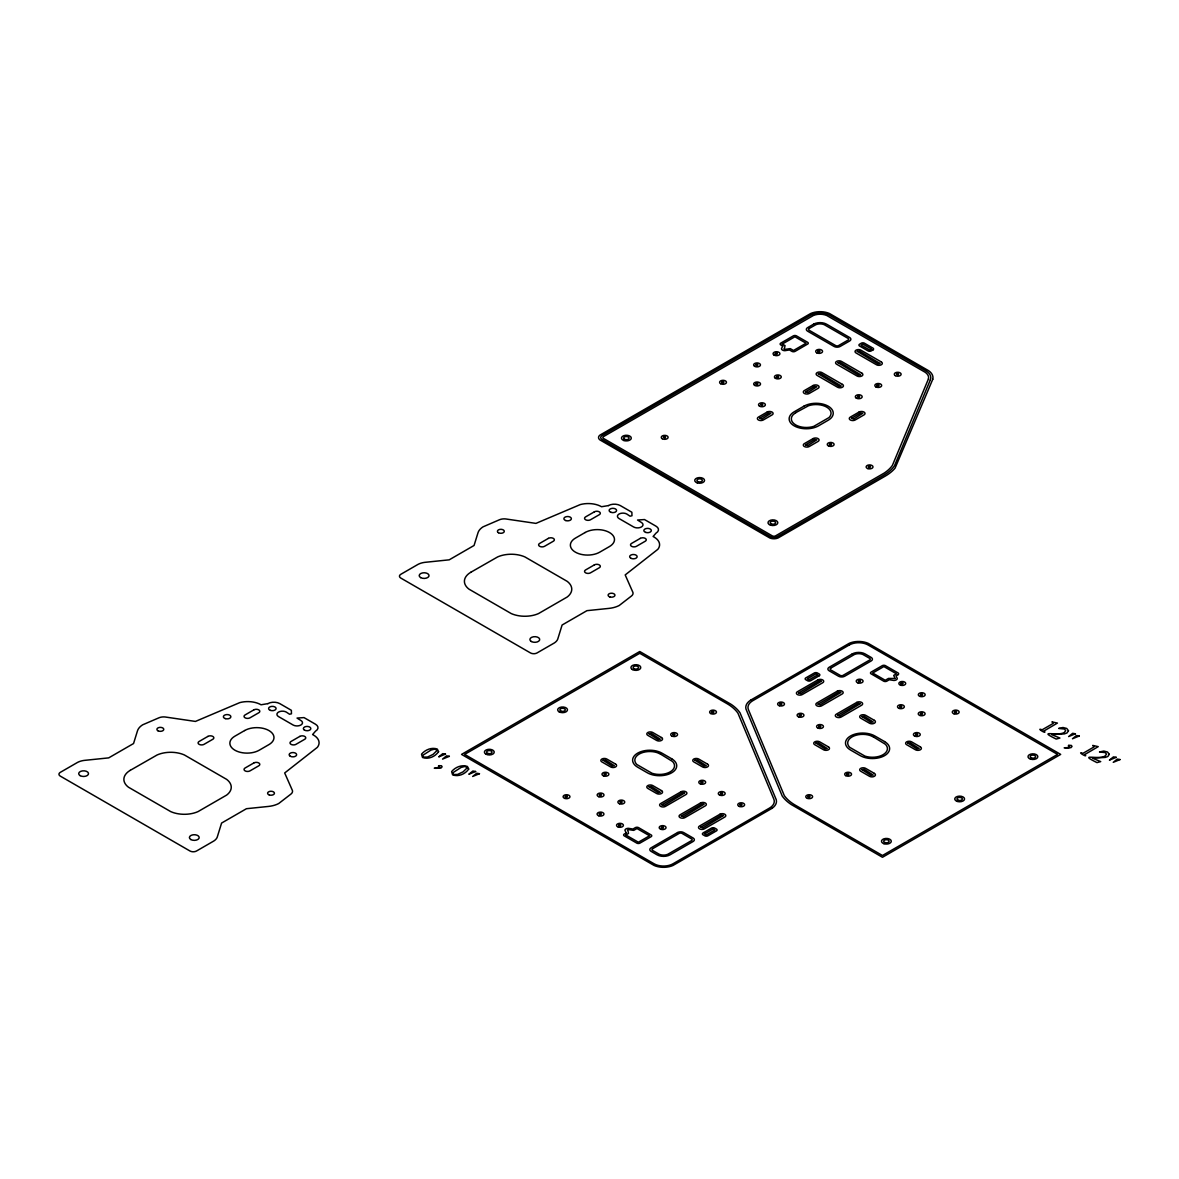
<?xml version="1.0" encoding="UTF-8"?>
<svg xmlns="http://www.w3.org/2000/svg" width="1179" height="1179" viewBox="0 0 1179 1179"><rect width="100%" height="100%" fill="white"/><g stroke="black" fill="none" stroke-linecap="round" stroke-linejoin="round"><path stroke-width="1.5" d="M817.622 674.904L809.103 679.811L807.35 678.824L815.868 673.887L817.636 674.889M782.325 344.017L794.911 336.767L806.068 343.222L793.511 350.472L790.284 348.645C789.812 348.394 781.574 350.752 784.595 347.776L785.022 345.594L782.325 344.032M625.813 834.968L628.495 833.406L628.068 831.224C625.047 828.247 633.3 830.606 633.757 830.355L636.984 828.528L649.555 835.778L638.384 842.233L625.798 834.983M267.854 703.642L261.045 704.777A18.849 10.876 0 0 0 239.794 702.61L195.434 721.43L165.119 716.979A8.091 4.672 0 0 0 158.87 717.834L142.644 724.82A20.75 11.982 0 0 0 137.486 730.818L133.551 743.536L108.704 757.876L85.699 760.249A14.855 8.577 0 0 0 77.608 762.371L60.306 772.348A4.628 2.667 0 0 0 60.306 776.121L189.981 851.002A4.628 2.667 0 0 0 196.525 851.002L213.812 841.01A14.855 8.577 0 0 0 217.481 836.338L221.593 823.06L246.44 808.706L268.444 806.436A20.75 11.982 0 0 0 278.701 803.533L290.918 794.086A8.091 4.672 0 0 0 292.407 790.475L284.684 772.967L317.328 747.368A18.849 10.876 0 0 0 313.555 735.092L312.597 734.546L315.515 731.172A8.474 4.893 0 0 0 315.515 724.245L304.005 717.598L297.049 718.07L300.896 720.516A5.497 3.183 0 0 1 300.896 725.011A5.497 3.183 0 0 1 293.114 725.011L278.524 716.581A5.497 3.183 0 0 1 278.524 712.087A5.497 3.183 0 0 1 286.305 712.087L289.548 714.238L291.464 713.781L291.36 710.303L279.836 703.642A8.474 4.893 0 0 0 267.854 703.642M608.364 505.599L601.555 506.734A18.849 10.876 0 0 0 580.304 504.568L535.944 523.388L505.629 518.937A8.091 4.672 0 0 0 499.38 519.792L483.022 526.851A20.75 11.982 0 0 0 477.996 532.775L474.061 545.479L449.214 559.833L426.208 562.206A14.855 8.577 0 0 0 418.118 564.328L400.816 574.306A4.628 2.667 0 0 0 400.816 578.078L530.491 652.945A4.628 2.667 0 0 0 537.034 652.945L554.322 642.968A14.855 8.577 0 0 0 557.991 638.296L562.103 625.017L586.95 610.663L608.953 608.393A20.75 11.982 0 0 0 619.226 605.49L631.428 596.029A8.091 4.672 0 0 0 632.917 592.418L625.194 574.925L657.838 549.326A18.849 10.876 0 0 0 654.065 537.049L653.107 536.489L656.025 533.114A8.474 4.893 0 0 0 656.025 526.202L644.515 519.556L637.559 520.027L641.405 522.474A5.497 3.183 0 0 1 641.405 526.969A5.497 3.183 0 0 1 633.624 526.969L619.034 518.539A5.497 3.183 0 0 1 619.034 514.044A5.497 3.183 0 0 1 626.815 514.044L630.058 516.196L631.973 515.739L631.87 512.246L620.346 505.599A8.474 4.893 0 0 0 608.364 505.599M1044.093 730.906C1048.116 735.401 1034.735 727.03 1042.103 729.816L1053.274 723.375L1051.963 721.872L1057.43 723.081L1044.093 730.906M1084.886 754.457C1088.924 758.952 1075.528 750.581 1082.911 753.366L1094.068 746.926L1092.756 745.423L1098.224 746.646L1084.886 754.457M782.738 346.066L781.485 348.689A3.434 1.99 0 0 0 784.919 350.679L789.473 349.957L791.875 351.357A2.299 1.326 0 0 0 795.118 351.357L807.954 343.885A2.299 1.326 0 0 0 807.586 342.278L796.297 335.779A2.299 1.326 0 0 0 793.496 335.779L780.616 343.222A2.299 1.326 0 0 0 780.616 344.828L782.738 346.066M565.316 796.518C567.128 799.406 568.779 794.395 565.316 796.518M663.482 437.144C665.295 440.032 666.946 435.022 663.482 437.144M603.088 760.263L612.063 765.996L614.347 765.716L605.372 759.983L603.088 760.263M599.374 794.838C601.172 797.726 602.823 792.715 599.374 794.838M604.223 774.058C606.035 776.946 607.686 771.921 604.223 774.058M599.315 813.893C601.128 816.796 602.778 811.771 599.315 813.893M620.125 801.882C621.937 804.771 623.588 799.76 620.125 801.882M618.769 825.138C620.581 828.026 622.232 823.001 618.769 825.138M721.843 382.114C723.641 385.002 725.291 379.992 721.843 382.114M649.054 733.736L658.015 739.469L660.299 739.174L651.324 733.456L649.054 733.736M649.054 786.806L658.015 792.524L660.299 792.244L651.324 786.511L649.054 786.806M755.842 364.738C757.64 367.627 759.291 362.601 755.842 364.738M672.944 734.384C674.742 737.273 676.392 732.262 672.944 734.384M755.886 383.794C757.699 386.683 759.35 381.672 755.886 383.794M661.846 804.785L664.028 805.434L684.66 792.995L682.479 792.73L661.846 804.785M661.404 827.422C663.217 830.311 664.868 825.3 661.404 827.422M760.75 404.574C762.548 407.462 764.198 402.452 760.75 404.574M759.615 418.339L761.885 419.017L770.86 413.284L768.59 413.004L759.615 418.339M775.296 353.494C777.094 356.397 778.744 351.371 775.296 353.494M776.652 376.749C778.449 379.638 780.1 374.613 776.652 376.749M681.3 816.03L683.481 816.664L704.114 804.225L701.932 803.96L681.3 816.03M695.006 760.263L703.981 765.996L706.25 765.716L697.275 759.983L695.006 760.263M711.851 711.924C713.649 714.813 715.299 709.787 711.851 711.924M701.033 782.09C702.831 784.978 704.482 779.953 701.033 782.09M700.753 827.26L702.949 827.894L723.582 815.455L721.386 815.19L700.753 827.26M805.566 391.811L807.851 392.489L816.826 386.756L814.542 386.476L805.566 391.811M817.931 351.209C819.744 354.098 821.38 349.087 817.931 351.209M720.531 793.349C722.344 796.238 723.98 791.212 720.531 793.349M818.373 373.846L839.006 386.27L841.187 386.005L820.555 373.566L818.373 373.846M805.566 444.881L807.851 445.544L816.826 439.826L814.542 439.531L805.566 444.881M837.827 362.601L858.459 375.04L860.641 374.775L840.008 362.336L837.827 362.601M739.985 804.579C741.797 807.468 743.448 802.457 739.985 804.579M829.456 444.247C831.269 447.136 832.919 442.125 829.456 444.247M857.28 351.371L877.913 363.81L880.094 363.545L859.462 351.106L857.28 351.371M779.864 703.848C781.662 706.737 783.313 701.711 779.864 703.848M851.518 418.339L853.802 419.017L862.777 413.284L860.493 413.004L851.518 418.339M857.546 396.542C859.358 399.43 861.009 394.42 857.546 396.542M798.655 692.957L800.836 693.591L821.468 681.167L819.287 680.887L798.655 692.957M799.318 715.078C801.116 717.967 802.766 712.956 799.318 715.078M877.058 385.282C878.856 388.171 880.507 383.16 877.058 385.282M868.363 466.707C869.851 469.522 872.136 464.894 868.496 466.545M818.108 704.187L820.304 704.821L840.936 692.397L838.741 692.117L818.108 704.187M896.512 374.052C897.985 376.867 900.27 372.225 896.629 373.89M818.815 726.338C820.613 729.226 822.264 724.215 818.815 726.338M815.986 743.079L824.961 748.798L827.231 748.518L818.255 742.799L815.986 743.079M807.998 796.503C809.796 799.391 811.447 794.381 807.998 796.503M837.562 715.417L839.757 716.051L860.39 703.627L858.194 703.362L837.562 715.417M858.43 680.99C860.243 683.879 861.893 678.868 858.43 680.99M846.905 774.028C848.718 776.932 850.368 771.906 846.905 774.028M861.937 716.552L870.913 722.27L873.182 721.99L864.207 716.257L861.937 716.552M861.937 769.607L870.913 775.325L873.182 775.045L864.207 769.327L861.937 769.607M895.067 678.485L888.48 678.426L885.237 680.268L872.681 673.017L883.882 666.548L896.423 673.798L893.726 675.39L895.067 678.485M901.065 683.289C902.878 686.178 904.529 681.167 901.065 683.289M899.724 706.53C901.522 709.419 903.173 704.408 899.724 706.53M907.889 743.079L916.864 748.798L919.134 748.518L910.173 742.799L907.889 743.079M920.519 694.519C922.332 697.408 923.982 692.397 920.519 694.519M915.611 734.37C917.424 737.258 919.075 732.247 915.611 734.37M920.475 713.575C922.273 716.478 923.923 711.453 920.475 713.575M954.533 711.895C956.331 714.798 957.982 709.773 954.533 711.895M928.448 378.886L892.385 465.425A47.175 27.235 0 0 1 884.191 473.088L775.399 535.959A2.432 1.4 0 0 1 772.437 535.959L603.397 438.382A2.432 1.4 0 0 1 603.397 436.657L813.318 315.53A11.112 6.411 0 0 1 826.833 315.53L925.235 372.299A14.354 8.282 0 0 1 928.448 378.886M932.766 379.27L895.082 468.122A51.788 29.902 0 0 1 885.134 476.198L778.066 537.963A6.809 3.935 0 0 1 769.769 537.963L599.934 439.914A6.809 3.935 0 0 1 599.934 435.125L810.651 313.526A15.489 8.946 0 0 1 829.5 313.526L928.58 370.678A18.717 10.803 0 0 1 932.766 379.27M930.334 379.874L894.448 465.838A49.577 28.62 0 0 1 883.557 475.329L777.197 536.74A4.628 2.667 0 0 1 770.653 536.74L602.071 439.413A4.628 2.667 0 0 1 602.071 435.626L810.68 315.191A13.293 7.678 0 0 1 829.471 315.191L925.957 370.884A16.535 9.55 0 0 1 930.334 379.874M437.291 750.257L433.032 754.413L427.476 757.065L423.187 757.124L422.966 755.208L430.954 750.08L434.712 749.092L437.291 750.257M467.4 767.632L463.126 771.803L457.585 774.441L453.296 774.515L453.075 772.584L461.063 767.455L464.806 766.483L467.4 767.632M1068.498 730.759L1067.039 732.925L1064.386 733.883L1051.639 734.605L1059.906 738.054L1056.192 739.056C1036.4 729.256 1057.696 736.683 1064.298 732.454L1065.683 730.7L1064.578 729.064L1058.698 728.43L1063.001 727.502L1066.73 728.46L1068.498 730.759M1109.292 754.309L1107.847 756.491L1105.195 757.434L1092.432 758.156L1100.7 761.605L1096.986 762.607C1077.208 752.806 1098.504 760.234 1105.091 756.004L1106.477 754.251L1105.371 752.615L1099.491 751.981L1103.795 751.052L1107.523 752.01L1109.292 754.309M445.5 754.118L438.735 756.889L442.759 753.646L445.5 754.118M475.609 771.493L468.844 774.279L472.867 771.022L475.609 771.493M1075.41 733.795L1068.646 736.566L1072.654 733.309L1075.41 733.795M1116.204 757.345L1109.439 760.116L1113.462 756.874L1116.204 757.345M449.346 756.328L442.552 759.099L446.576 755.842L449.346 756.328M479.455 773.719L472.661 776.475L476.684 773.218L479.455 773.719M1079.257 736.005L1072.463 738.776L1076.486 735.504L1079.257 736.005M1120.05 759.556L1113.256 762.327L1117.279 759.07L1120.05 759.556M438.883 765.687L438.352 766.335C445.529 769.504 423.924 767.838 441.049 768.03L442.096 766.792L441.477 765.746L438.883 765.687M1068.793 745.349L1068.248 746.012C1075.44 749.181 1053.834 747.501 1070.945 747.692L1072.006 746.469L1071.372 745.408L1068.793 745.349M438.573 751.716C435.125 756.697 428.375 759.644 422.495 757.493L421.522 754.162C425.236 749.726 431.676 747.059 437.306 749.063L438.573 751.716M468.682 769.091C465.219 774.087 458.484 777.02 452.603 774.868L451.631 771.552C455.345 767.116 461.785 764.449 467.415 766.453L468.682 769.091M795.825 412.635L793.349 414.507A14.988 8.651 0 0 0 795.737 424.956A14.988 8.651 0 0 0 813.834 426.326L829.043 417.543A14.988 8.651 0 0 0 826.656 407.094A14.988 8.651 0 0 0 808.558 405.723L795.825 412.635M130.25 770.344L128.496 771.493A22.372 12.925 0 0 0 128.496 787.233L170.749 811.624A22.372 12.925 0 0 0 197.998 811.624L226.633 795.088A22.372 12.925 0 0 0 226.633 779.363L184.381 754.958A22.372 12.925 0 0 0 157.131 754.958L130.25 770.344M809.177 328.499L808.956 328.661A2.122 1.223 0 0 0 808.956 330.149L835.837 345.668A2.122 1.223 0 0 0 838.416 345.668L848.246 339.994A2.122 1.223 0 0 0 848.246 338.491L824.313 324.711A6.956 4.023 0 0 0 815.839 324.711L809.177 328.499M470.76 572.301L469.021 573.451A22.372 12.925 0 0 0 469.021 589.176L511.259 613.581A22.372 12.925 0 0 0 538.508 613.581L567.143 597.046A22.372 12.925 0 0 0 567.143 581.321L524.891 556.915A22.372 12.925 0 0 0 497.641 556.915L470.76 572.301M830.738 668.139L830.517 668.287A2.122 1.223 0 0 0 830.517 669.775L840.332 675.449A2.122 1.223 0 0 0 842.926 675.449L869.807 659.931A2.122 1.223 0 0 0 869.807 658.442L862.91 654.492A6.956 4.023 0 0 0 854.451 654.492L830.738 668.139M652.665 848.703L652.429 848.851A2.122 1.223 0 0 0 652.429 850.339L659.312 854.289A6.956 4.023 0 0 0 667.786 854.289L691.719 840.509A2.122 1.223 0 0 0 691.719 839.006L681.889 833.332A2.122 1.223 0 0 0 679.31 833.332L652.665 848.703M751.229 699.81L750.183 700.459A18.717 10.803 0 0 0 745.983 709.051L782.222 796.031A51.994 30.02 0 0 0 791.301 804.564L882.467 857.28L1060.687 754.398L868.112 643.307A15.489 8.946 0 0 0 849.248 643.307L751.229 699.81M772.053 808.322L672.973 865.474A15.489 8.946 0 0 1 654.124 865.474L461.549 754.398L639.755 651.501L730.936 704.231A51.994 30.02 0 0 1 739.999 712.764L776.254 799.73A18.717 10.803 0 0 1 772.053 808.322M871.399 349.028L869.645 350.03L861.127 345.123L862.881 344.091L871.399 349.013M873.123 349.824L871.281 350.9A2.299 1.326 0 0 1 868.039 350.9L859.417 345.904A2.299 1.326 0 0 1 859.417 344.297L861.466 343.104A2.299 1.326 0 0 1 864.266 343.104L873.123 348.218A2.299 1.326 0 0 1 873.123 349.824M819.346 675.7L810.725 680.696A2.299 1.326 0 0 1 807.468 680.696L805.64 679.62A2.299 1.326 0 0 1 805.64 677.999L814.483 672.9A2.299 1.326 0 0 1 817.283 672.9L819.346 674.079A2.299 1.326 0 0 1 819.346 675.7M703.834 832.536L702.89 833.096A2.299 1.326 0 0 0 702.89 834.703L704.954 835.896A2.299 1.326 0 0 0 707.739 835.896L716.596 830.782A2.299 1.326 0 0 0 716.596 829.176L714.754 828.1A2.299 1.326 0 0 0 711.512 828.1L703.834 832.536M705.381 833.435L704.615 833.877L706.368 834.909L714.872 829.987L713.118 828.97L705.381 833.435M898.147 674.624L896.025 675.847L897.278 678.485A3.434 1.99 0 0 1 893.844 680.46L889.275 679.752L886.873 681.138A2.299 1.326 0 0 1 883.631 681.138L870.809 673.666A2.299 1.326 0 0 1 871.163 672.059L882.467 665.56A2.299 1.326 0 0 1 885.252 665.56L898.147 673.003A2.299 1.326 0 0 1 898.147 674.624M626.211 832.934L624.089 834.172A2.299 1.326 0 0 0 624.089 835.778L636.969 843.221A2.299 1.326 0 0 0 639.77 843.221L651.059 836.722A2.299 1.326 0 0 0 651.427 835.115L638.605 827.643A2.299 1.326 0 0 0 635.348 827.643L632.946 829.043L628.392 828.321A3.434 1.99 0 0 0 624.958 830.311L626.211 832.934M813.613 324.166L807.586 327.644A4.318 2.491 0 0 0 807.586 331.166L834.069 346.449A4.318 2.491 0 0 0 840.17 346.449L849.617 341.011A4.318 2.491 0 0 0 849.617 337.489L826.538 324.166A9.152 5.276 0 0 0 813.613 324.166M548.382 538.376L539.628 543.431A3.493 2.019 0 0 0 539.628 546.29A3.493 2.019 0 0 0 544.58 546.29L553.334 541.235A3.493 2.019 0 0 0 553.334 538.376A3.493 2.019 0 0 0 548.382 538.376M594.334 511.848L585.58 516.903A3.493 2.019 0 0 0 585.58 519.747A3.493 2.019 0 0 0 590.532 519.747L599.286 514.707A3.493 2.019 0 0 0 599.286 511.848A3.493 2.019 0 0 0 594.334 511.848M767.146 412.06L758.392 417.115A3.493 2.019 0 0 0 758.392 419.96A3.493 2.019 0 0 0 763.329 419.96L772.083 414.905A3.493 2.019 0 0 0 772.083 412.06A3.493 2.019 0 0 0 767.146 412.06M813.097 385.518L804.343 390.573A3.493 2.019 0 0 0 804.343 393.432A3.493 2.019 0 0 0 809.295 393.432L818.049 388.377A3.493 2.019 0 0 0 818.049 385.518A3.493 2.019 0 0 0 813.097 385.518M207.872 736.418L199.118 741.473A3.493 2.019 0 0 0 199.118 744.332A3.493 2.019 0 0 0 204.055 744.332L212.809 739.277A3.493 2.019 0 0 0 212.809 736.418A3.493 2.019 0 0 0 207.872 736.418M253.824 709.891L245.07 714.946A3.493 2.019 0 0 0 245.07 717.805A3.493 2.019 0 0 0 250.022 717.805L258.776 712.75A3.493 2.019 0 0 0 258.776 709.891A3.493 2.019 0 0 0 253.824 709.891M585.138 532.51L575.411 538.125A17.199 9.933 0 0 0 575.411 552.17A17.199 9.933 0 0 0 599.728 552.17L609.455 546.555A17.199 9.933 0 0 0 609.455 532.51A17.199 9.933 0 0 0 585.138 532.51M803.901 406.195L794.174 411.81A17.199 9.933 0 0 0 794.174 425.855A17.199 9.933 0 0 0 818.491 425.855L828.218 420.225A17.199 9.933 0 0 0 828.218 406.195A17.199 9.933 0 0 0 803.901 406.195M244.628 730.553L234.901 736.168A17.199 9.933 0 0 0 234.901 750.212A17.199 9.933 0 0 0 259.218 750.212L268.945 744.597A17.199 9.933 0 0 0 268.945 730.553A17.199 9.933 0 0 0 244.628 730.553M594.334 564.903L585.58 569.958A3.493 2.019 0 0 0 585.58 572.817A3.493 2.019 0 0 0 590.532 572.817L599.286 567.762A3.493 2.019 0 0 0 599.286 564.903A3.493 2.019 0 0 0 594.334 564.903M640.3 538.376L631.546 543.431A3.493 2.019 0 0 0 631.546 546.29A3.493 2.019 0 0 0 636.483 546.29L645.237 541.235A3.493 2.019 0 0 0 645.237 538.376A3.493 2.019 0 0 0 640.3 538.376M813.097 438.588L804.343 443.643A3.493 2.019 0 0 0 804.343 446.502A3.493 2.019 0 0 0 809.295 446.502L818.049 441.447A3.493 2.019 0 0 0 818.049 438.588A3.493 2.019 0 0 0 813.097 438.588M859.049 412.06L850.295 417.115A3.493 2.019 0 0 0 850.295 419.96A3.493 2.019 0 0 0 855.247 419.96L864.001 414.905A3.493 2.019 0 0 0 864.001 412.06A3.493 2.019 0 0 0 859.049 412.06M253.824 762.96L245.07 768.015A3.493 2.019 0 0 0 245.07 770.86A3.493 2.019 0 0 0 250.022 770.86L258.776 765.805A3.493 2.019 0 0 0 258.776 762.96A3.493 2.019 0 0 0 253.824 762.96M299.79 736.418L291.036 741.473A3.493 2.019 0 0 0 291.036 744.332A3.493 2.019 0 0 0 295.973 744.332L304.727 739.277A3.493 2.019 0 0 0 304.727 736.418A3.493 2.019 0 0 0 299.79 736.418M639.755 653.284L464.629 754.398L654.153 863.809A13.293 7.678 0 0 0 672.958 863.809L769.43 808.116A16.535 9.55 0 0 0 773.822 799.126L737.936 713.162A49.577 28.62 0 0 0 727.045 703.671L639.755 653.284M849.278 644.972L752.806 700.68A16.535 9.55 0 0 0 748.414 709.655L784.3 795.619A49.577 28.62 0 0 0 795.191 805.11L882.467 855.497L1057.592 754.398L868.083 644.972A13.293 7.678 0 0 0 849.278 644.972M852.211 653.947L829.146 667.27A4.318 2.491 0 0 0 829.146 670.792L838.578 676.245A4.318 2.491 0 0 0 844.68 676.245L871.163 660.947A4.318 2.491 0 0 0 871.163 657.425L865.15 653.947A9.152 5.276 0 0 0 852.211 653.947M817.843 679.944L797.417 691.734A3.434 1.99 0 0 0 797.417 694.549A3.434 1.99 0 0 0 802.28 694.549L822.706 682.744A3.434 1.99 0 0 0 822.706 679.944A3.434 1.99 0 0 0 817.843 679.944M837.296 691.174L816.87 702.964A3.434 1.99 0 0 0 816.87 705.779A3.434 1.99 0 0 0 821.734 705.779L842.16 693.989A3.434 1.99 0 0 0 842.16 691.174A3.434 1.99 0 0 0 837.296 691.174M681.035 791.772L660.608 803.577A3.434 1.99 0 0 0 660.608 806.377A3.434 1.99 0 0 0 665.472 806.377L685.898 794.587A3.434 1.99 0 0 0 685.898 791.772A3.434 1.99 0 0 0 681.035 791.772M856.765 702.404L836.324 714.194A3.434 1.99 0 0 0 836.324 717.009A3.434 1.99 0 0 0 841.187 717.009L861.628 705.219A3.434 1.99 0 0 0 861.628 702.404A3.434 1.99 0 0 0 856.765 702.404M700.488 803.017L680.062 814.807A3.434 1.99 0 0 0 680.062 817.607A3.434 1.99 0 0 0 684.925 817.607L705.351 805.817A3.434 1.99 0 0 0 705.351 803.017A3.434 1.99 0 0 0 700.488 803.017M677.557 832.551L651.073 847.834A4.318 2.491 0 0 0 651.073 851.356L657.086 854.834A9.152 5.276 0 0 0 670.026 854.834L693.09 841.511A4.318 2.491 0 0 0 693.09 837.989L683.658 832.551A4.318 2.491 0 0 0 677.557 832.551M719.942 814.247L699.515 826.037A3.434 1.99 0 0 0 699.515 828.837A3.434 1.99 0 0 0 704.379 828.837L724.805 817.047A3.434 1.99 0 0 0 724.805 814.247A3.434 1.99 0 0 0 719.942 814.247M873.418 736.934L870.19 735.504A14.988 8.651 0 0 0 852.093 736.875A14.988 8.651 0 0 0 849.705 747.324L864.929 756.107A14.988 8.651 0 0 0 883.027 754.737A14.988 8.651 0 0 0 885.414 744.288L873.418 736.934M660.52 754.103L657.307 752.674A14.988 8.651 0 0 0 639.21 754.044A14.988 8.651 0 0 0 636.822 764.493L652.046 773.277A14.988 8.651 0 0 0 670.144 771.906A14.988 8.651 0 0 0 672.516 761.457L660.52 754.103M881.332 361.953L860.906 350.163A3.434 1.99 0 0 0 856.042 350.163A3.434 1.99 0 0 0 856.042 352.963L876.469 364.753A3.434 1.99 0 0 0 881.332 364.753A3.434 1.99 0 0 0 881.332 361.953M861.878 373.183L841.452 361.393A3.434 1.99 0 0 0 836.589 361.393A3.434 1.99 0 0 0 836.589 364.193L857.015 375.983A3.434 1.99 0 0 0 861.878 375.983A3.434 1.99 0 0 0 861.878 373.183M842.425 384.413L821.999 372.623A3.434 1.99 0 0 0 817.135 372.623A3.434 1.99 0 0 0 817.135 375.423L837.562 387.228A3.434 1.99 0 0 0 842.425 387.228A3.434 1.99 0 0 0 842.425 384.413M874.405 720.369L865.651 715.314A3.493 2.019 0 0 0 860.714 715.314A3.493 2.019 0 0 0 860.714 718.158L869.468 723.213A3.493 2.019 0 0 0 874.405 723.213A3.493 2.019 0 0 0 874.405 720.369M920.357 746.896L911.603 741.842A3.493 2.019 0 0 0 906.666 741.842A3.493 2.019 0 0 0 906.666 744.701L915.42 749.756A3.493 2.019 0 0 0 920.357 749.756A3.493 2.019 0 0 0 920.357 746.896M884.589 741.591L874.862 735.976A17.199 9.933 0 0 0 850.531 735.976A17.199 9.933 0 0 0 850.531 750.021L860.257 755.636A17.199 9.933 0 0 0 884.589 755.636A17.199 9.933 0 0 0 884.589 741.591M828.454 746.896L819.7 741.842A3.493 2.019 0 0 0 814.763 741.842A3.493 2.019 0 0 0 814.763 744.701L823.517 749.756A3.493 2.019 0 0 0 828.454 749.756A3.493 2.019 0 0 0 828.454 746.896M874.405 773.424L865.651 768.369A3.493 2.019 0 0 0 860.714 768.369A3.493 2.019 0 0 0 860.714 771.228L869.468 776.283A3.493 2.019 0 0 0 874.405 776.283A3.493 2.019 0 0 0 874.405 773.424M661.522 737.553L652.768 732.498A3.493 2.019 0 0 0 647.831 732.498A3.493 2.019 0 0 0 647.831 735.357L656.585 740.412A3.493 2.019 0 0 0 661.522 740.412A3.493 2.019 0 0 0 661.522 737.553M707.474 764.095L698.72 759.04A3.493 2.019 0 0 0 693.783 759.04A3.493 2.019 0 0 0 693.783 761.885L702.537 766.939A3.493 2.019 0 0 0 707.474 766.939A3.493 2.019 0 0 0 707.474 764.095M671.691 758.775L661.964 753.145A17.199 9.933 0 0 0 637.647 753.145A17.199 9.933 0 0 0 637.647 767.19L647.374 772.805A17.199 9.933 0 0 0 671.691 772.805A17.199 9.933 0 0 0 671.691 758.775M615.571 764.095L606.817 759.04A3.493 2.019 0 0 0 601.865 759.04A3.493 2.019 0 0 0 601.865 761.885L610.619 766.939A3.493 2.019 0 0 0 615.571 766.939A3.493 2.019 0 0 0 615.571 764.095M661.522 790.623L652.768 785.568A3.493 2.019 0 0 0 647.831 785.568A3.493 2.019 0 0 0 647.831 788.427L656.585 793.482A3.493 2.019 0 0 0 661.522 793.482A3.493 2.019 0 0 0 661.522 790.623M531.331 641.494A4.908 2.83 0 0 0 539.54 640.226A4.908 2.83 0 0 0 533.527 636.763A4.908 2.83 0 0 0 531.331 641.494M565.773 520.558A3.729 2.152 0 0 0 571.373 518.686A3.729 2.152 0 0 0 565.773 516.815A3.729 2.152 0 0 0 565.773 520.558M609.794 596.913A3.434 1.99 0 0 0 614.952 595.203A3.434 1.99 0 0 0 609.794 593.479A3.434 1.99 0 0 0 609.794 596.913M420.652 577.607A4.908 2.83 0 0 0 428.861 576.325A4.908 2.83 0 0 0 422.848 572.861A4.908 2.83 0 0 0 420.652 577.607M498.422 532.716A3.434 1.99 0 0 0 504.17 531.817A3.434 1.99 0 0 0 499.955 529.386A3.434 1.99 0 0 0 498.422 532.716M630.765 558.183A3.729 2.152 0 0 0 637.014 557.21A3.729 2.152 0 0 0 632.445 554.572A3.729 2.152 0 0 0 630.765 558.183M610.987 512.334A3.729 2.152 0 0 0 616.588 510.478A3.729 2.152 0 0 0 610.987 508.606A3.729 2.152 0 0 0 610.987 512.334M645.724 532.407A3.729 2.152 0 0 0 651.324 530.535A3.729 2.152 0 0 0 645.724 528.664A3.729 2.152 0 0 0 645.724 532.407M919.944 715.491A3.434 1.99 0 0 0 925.102 713.767A3.434 1.99 0 0 0 919.944 712.042A3.434 1.99 0 0 0 919.944 715.491M885.031 842.602A2.712 1.562 0 0 0 889.099 841.246A2.712 1.562 0 0 0 885.031 839.905A2.712 1.562 0 0 0 885.031 842.602M958.306 800.305A2.712 1.562 0 0 0 962.359 798.949A2.712 1.562 0 0 0 958.306 797.594A2.712 1.562 0 0 0 958.306 800.305M807.468 798.404A3.434 1.99 0 0 0 812.626 796.68A3.434 1.99 0 0 0 807.468 794.97A3.434 1.99 0 0 0 807.468 798.404M1030.461 759.114A4.908 2.83 0 0 0 1037.829 756.653A4.908 2.83 0 0 0 1030.461 754.206A4.908 2.83 0 0 0 1030.461 759.114M1031.566 758.009A2.712 1.562 0 0 0 1035.619 756.653A2.712 1.562 0 0 0 1031.566 755.297A2.712 1.562 0 0 0 1031.566 758.009M798.787 716.979A3.434 1.99 0 0 0 803.945 715.255A3.434 1.99 0 0 0 798.787 713.546A3.434 1.99 0 0 0 798.787 716.979M818.285 728.239A3.434 1.99 0 0 0 823.443 726.515A3.434 1.99 0 0 0 818.285 724.805A3.434 1.99 0 0 0 818.285 728.239M915.096 736.271A3.434 1.99 0 0 0 920.254 734.546A3.434 1.99 0 0 0 915.096 732.837A3.434 1.99 0 0 0 915.096 736.271M883.941 843.707A4.908 2.83 0 0 0 891.295 841.246A4.908 2.83 0 0 0 883.941 838.8A4.908 2.83 0 0 0 883.941 843.707M957.201 801.411A4.908 2.83 0 0 0 964.555 798.949A4.908 2.83 0 0 0 957.201 796.503A4.908 2.83 0 0 0 957.201 801.411M857.914 682.892A3.434 1.99 0 0 0 863.072 681.182A3.434 1.99 0 0 0 857.914 679.458A3.434 1.99 0 0 0 857.914 682.892M899.194 708.432A3.434 1.99 0 0 0 904.352 706.722A3.434 1.99 0 0 0 899.194 704.998A3.434 1.99 0 0 0 899.194 708.432M920.003 696.421A3.434 1.99 0 0 0 925.161 694.696A3.434 1.99 0 0 0 920.003 692.987A3.434 1.99 0 0 0 920.003 696.421M779.334 705.749A3.434 1.99 0 0 0 784.492 704.025A3.434 1.99 0 0 0 779.334 702.301A3.434 1.99 0 0 0 779.334 705.749M900.55 685.191A3.434 1.99 0 0 0 905.708 683.466A3.434 1.99 0 0 0 900.55 681.757A3.434 1.99 0 0 0 900.55 685.191M845.667 775.62A3.434 1.99 0 0 0 851.43 774.736A3.434 1.99 0 0 0 847.215 772.304A3.434 1.99 0 0 0 845.667 775.62M954.003 713.811A3.434 1.99 0 0 0 959.161 712.087A3.434 1.99 0 0 0 954.003 710.362A3.434 1.99 0 0 0 954.003 713.811M560.673 710.937A2.712 1.562 0 0 0 565.198 710.244A2.712 1.562 0 0 0 561.882 708.328A2.712 1.562 0 0 0 560.673 710.937M720.001 795.25A3.434 1.99 0 0 0 725.159 793.526A3.434 1.99 0 0 0 720.001 791.802A3.434 1.99 0 0 0 720.001 795.25M710.613 713.501A3.434 1.99 0 0 0 716.36 712.617A3.434 1.99 0 0 0 712.145 710.185A3.434 1.99 0 0 0 710.613 713.501M603.707 775.959A3.434 1.99 0 0 0 608.865 774.235A3.434 1.99 0 0 0 603.707 772.51A3.434 1.99 0 0 0 603.707 775.959M700.503 783.991A3.434 1.99 0 0 0 705.661 782.266A3.434 1.99 0 0 0 700.503 780.542A3.434 1.99 0 0 0 700.503 783.991M632.371 669.539A4.908 2.83 0 0 0 640.595 668.272A4.908 2.83 0 0 0 634.582 664.794A4.908 2.83 0 0 0 632.371 669.539M559.111 711.836A4.908 2.83 0 0 0 567.32 710.569A4.908 2.83 0 0 0 561.307 707.091A4.908 2.83 0 0 0 559.111 711.836M485.851 754.133A4.908 2.83 0 0 0 494.06 752.865A4.908 2.83 0 0 0 488.047 749.387A4.908 2.83 0 0 0 485.851 754.133M660.888 829.323A3.434 1.99 0 0 0 666.047 827.614A3.434 1.99 0 0 0 660.888 825.889A3.434 1.99 0 0 0 660.888 829.323M619.594 803.798A3.434 1.99 0 0 0 624.752 802.074A3.434 1.99 0 0 0 619.594 800.349A3.434 1.99 0 0 0 619.594 803.798M598.799 815.809A3.434 1.99 0 0 0 603.957 814.085A3.434 1.99 0 0 0 598.799 812.36A3.434 1.99 0 0 0 598.799 815.809M739.454 806.48A3.434 1.99 0 0 0 744.627 804.756A3.434 1.99 0 0 0 739.454 803.046A3.434 1.99 0 0 0 739.454 806.48M618.253 827.039A3.434 1.99 0 0 0 623.411 825.315A3.434 1.99 0 0 0 618.253 823.59A3.434 1.99 0 0 0 618.253 827.039M598.844 796.739A3.434 1.99 0 0 0 604.002 795.014A3.434 1.99 0 0 0 598.844 793.305A3.434 1.99 0 0 0 598.844 796.739M671.706 735.976A3.434 1.99 0 0 0 677.453 735.077A3.434 1.99 0 0 0 673.238 732.645A3.434 1.99 0 0 0 671.706 735.976M564.8 798.419A3.434 1.99 0 0 0 569.958 796.695A3.434 1.99 0 0 0 564.8 794.985A3.434 1.99 0 0 0 564.8 798.419M487.959 753.484A2.712 1.562 0 0 0 492.026 752.128A2.712 1.562 0 0 0 487.959 750.772A2.712 1.562 0 0 0 487.959 753.484M633.934 668.64A2.712 1.562 0 0 0 638.458 667.933A2.712 1.562 0 0 0 635.142 666.032A2.712 1.562 0 0 0 633.934 668.64M269.284 794.955A3.434 1.99 0 0 0 274.442 793.246A3.434 1.99 0 0 0 269.284 791.522A3.434 1.99 0 0 0 269.284 794.955M80.143 775.649A4.908 2.83 0 0 0 88.351 774.367A4.908 2.83 0 0 0 82.338 770.904A4.908 2.83 0 0 0 80.143 775.649M157.912 730.759A3.434 1.99 0 0 0 163.66 729.86A3.434 1.99 0 0 0 159.445 727.428A3.434 1.99 0 0 0 157.912 730.759M225.263 718.601A3.729 2.152 0 0 0 230.863 716.729A3.729 2.152 0 0 0 225.263 714.857A3.729 2.152 0 0 0 225.263 718.601M290.255 756.225A3.729 2.152 0 0 0 296.504 755.253A3.729 2.152 0 0 0 291.935 752.615A3.729 2.152 0 0 0 290.255 756.225M270.477 710.392A3.729 2.152 0 0 0 276.078 708.52A3.729 2.152 0 0 0 270.477 706.648A3.729 2.152 0 0 0 270.477 710.392M304.447 730.096A3.729 2.152 0 0 0 310.696 729.138A3.729 2.152 0 0 0 306.113 726.5A3.729 2.152 0 0 0 304.447 730.096M190.821 839.536A4.908 2.83 0 0 0 199.03 838.269A4.908 2.83 0 0 0 193.017 834.806A4.908 2.83 0 0 0 190.821 839.536M662.244 438.735A3.434 1.99 0 0 0 668.007 437.851A3.434 1.99 0 0 0 663.792 435.419A3.434 1.99 0 0 0 662.244 438.735M775.414 378.326A3.434 1.99 0 0 0 781.161 377.442A3.434 1.99 0 0 0 776.946 375.01A3.434 1.99 0 0 0 775.414 378.326M856.308 398.134A3.434 1.99 0 0 0 862.07 397.249A3.434 1.99 0 0 0 857.855 394.818A3.434 1.99 0 0 0 856.308 398.134M816.693 352.801A3.434 1.99 0 0 0 822.456 351.902A3.434 1.99 0 0 0 818.241 349.47A3.434 1.99 0 0 0 816.693 352.801M754.604 366.315A3.434 1.99 0 0 0 760.352 365.431A3.434 1.99 0 0 0 756.152 362.999A3.434 1.99 0 0 0 754.604 366.315M774.058 355.085A3.434 1.99 0 0 0 779.805 354.201A3.434 1.99 0 0 0 775.605 351.769A3.434 1.99 0 0 0 774.058 355.085M754.648 385.386A3.434 1.99 0 0 0 760.411 384.501A3.434 1.99 0 0 0 756.196 382.07A3.434 1.99 0 0 0 754.648 385.386M895.274 375.644A3.434 1.99 0 0 0 901.021 374.76A3.434 1.99 0 0 0 896.806 372.328A3.434 1.99 0 0 0 895.274 375.644M875.82 386.874A3.434 1.99 0 0 0 881.568 385.99A3.434 1.99 0 0 0 877.353 383.558A3.434 1.99 0 0 0 875.82 386.874M697.202 482.859A4.908 2.83 0 0 0 704.556 480.398A4.908 2.83 0 0 0 697.202 477.937A4.908 2.83 0 0 0 697.202 482.859M698.292 481.754A2.712 1.562 0 0 0 702.36 480.398A2.712 1.562 0 0 0 698.292 479.042A2.712 1.562 0 0 0 698.292 481.754M759.512 406.166A3.434 1.99 0 0 0 765.259 405.281A3.434 1.99 0 0 0 761.059 402.85A3.434 1.99 0 0 0 759.512 406.166M720.605 383.706A3.434 1.99 0 0 0 726.352 382.807A3.434 1.99 0 0 0 722.152 380.375A3.434 1.99 0 0 0 720.605 383.706M828.94 446.148A3.434 1.99 0 0 0 834.098 444.439A3.434 1.99 0 0 0 828.94 442.714A3.434 1.99 0 0 0 828.94 446.148M770.462 525.156A4.908 2.83 0 0 0 777.816 522.695A4.908 2.83 0 0 0 770.462 520.248A4.908 2.83 0 0 0 770.462 525.156M867.847 468.623A3.434 1.99 0 0 0 873.005 466.899A3.434 1.99 0 0 0 867.847 465.174A3.434 1.99 0 0 0 867.847 468.623M623.927 440.548A4.908 2.83 0 0 0 631.296 438.102A4.908 2.83 0 0 0 623.927 435.64A4.908 2.83 0 0 0 623.927 440.548M771.567 524.051A2.712 1.562 0 0 0 775.62 522.695A2.712 1.562 0 0 0 771.567 521.339A2.712 1.562 0 0 0 771.567 524.051M624.472 439.207A2.712 1.562 0 0 0 628.996 438.5A2.712 1.562 0 0 0 625.681 436.584A2.712 1.562 0 0 0 624.472 439.207"/></g></svg>
